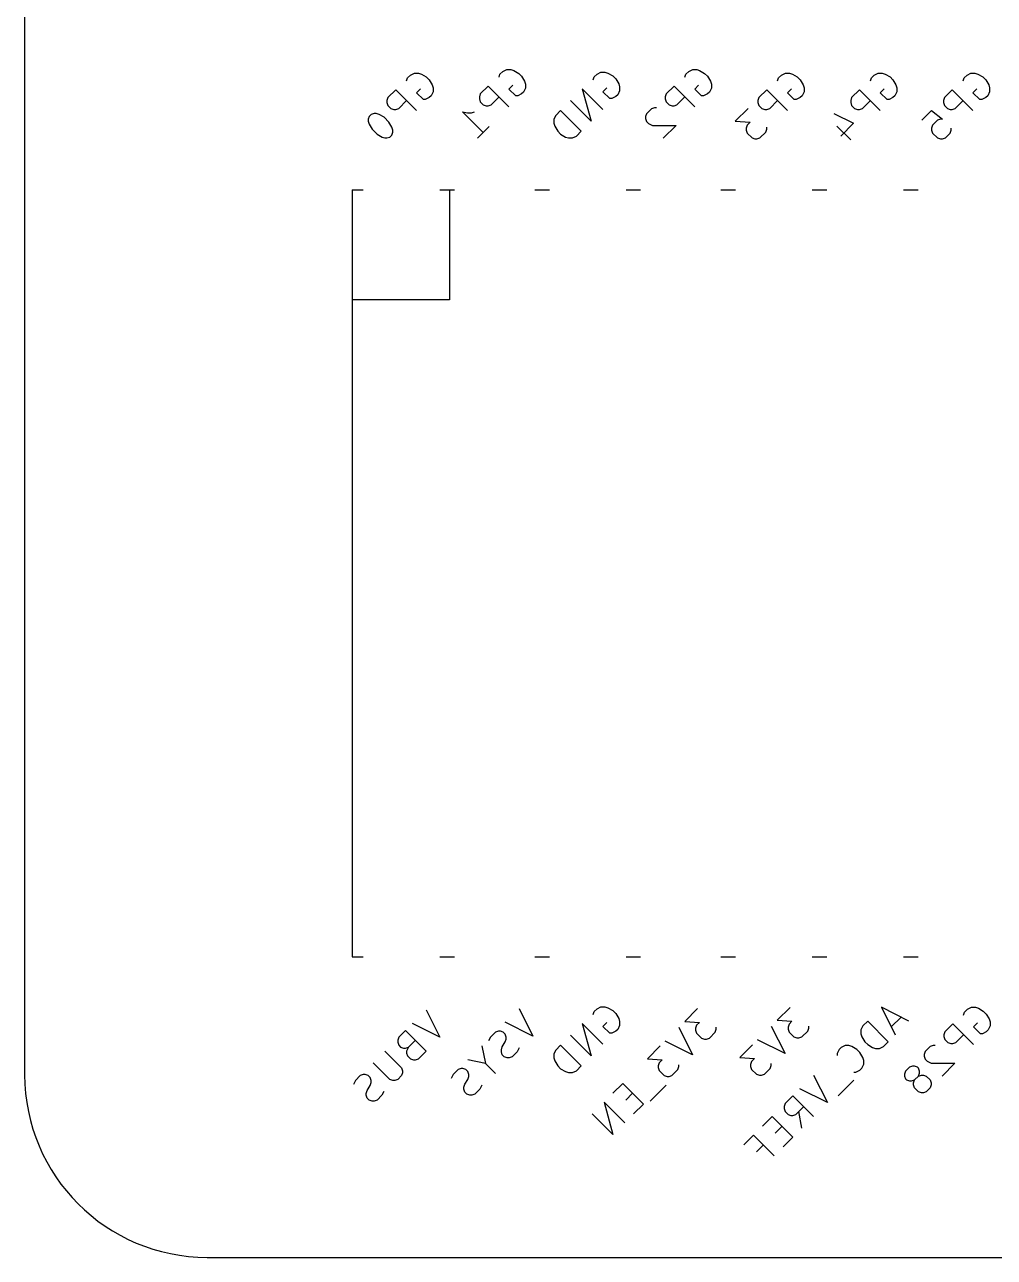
# Model space of a CAD drawing. Extents: x 64 to 386, y -179 to -51.
# Drawn here: x 64.04 to 90.6, y -179.26 to -145.5 of the extents above; entities that cross this region are included whole.
import ezdxf

# ---------------------------------------------------------------- set-up
doc = ezdxf.new("R2010")
doc.units = 0
doc.layers.add('BLACK', color=7, linetype='CONTINUOUS')

msp = doc.modelspace()

# ---------------------------------------------------------------- linework, layer by layer
at = {"layer": 'BLACK', "linetype": 'CONTINUOUS'}
for p, q in [((64.04, -55.51), (64.04, -174.26)), ((74.609, -146.876), (74.7167, -146.823)), ((74.7167, -146.823), (74.8245, -146.823)), ((74.8245, -146.823), (74.9053, -146.85)), ((74.9053, -146.85), (75.04, -146.93)), ((77.0312, -146.938), (77.0582, -146.857)), ((77.0582, -146.857), (77.139, -146.776)), ((77.139, -146.776), (77.2467, -146.723)), ((77.2467, -146.723), (77.3545, -146.723)), ((77.3545, -146.723), (77.4353, -146.75)), ((77.4353, -146.75), (77.57, -146.83)), ((77.57, -146.83), (77.6508, -146.911)), ((79.6351, -146.93), (79.7159, -146.85)), ((79.7159, -146.85), (79.8237, -146.796)), ((79.8237, -146.796), (79.9314, -146.796)), ((79.9314, -146.796), (80.0122, -146.823)), ((80.0122, -146.823), (80.1469, -146.903)), ((82.1212, -146.938), (82.1482, -146.857)), ((82.1482, -146.857), (82.229, -146.776)), ((82.229, -146.776), (82.3367, -146.723)), ((82.3367, -146.723), (82.4445, -146.723)), ((82.4445, -146.723), (82.5253, -146.75)), ((82.5253, -146.75), (82.66, -146.83)), ((82.66, -146.83), (82.7408, -146.911)), ((84.769, -146.876), (84.8767, -146.823)), ((84.8767, -146.823), (84.9845, -146.823)), ((84.9845, -146.823), (85.0653, -146.85)), ((85.0653, -146.85), (85.2, -146.93)), ((87.309, -146.876), (87.4167, -146.823)), ((87.4167, -146.823), (87.5245, -146.823)), ((87.5245, -146.823), (87.6053, -146.85)), ((87.6053, -146.85), (87.74, -146.93)), ((89.849, -146.876), (89.9567, -146.823)), ((89.9567, -146.823), (90.0645, -146.823)), ((90.0645, -146.823), (90.1453, -146.85)), ((90.1453, -146.85), (90.28, -146.93)), ((74.5012, -147.038), (74.5282, -146.957)), ((74.5282, -146.957), (74.609, -146.876)), ((75.04, -146.93), (75.1208, -147.011)), ((75.1208, -147.011), (75.2016, -147.146)), ((75.2016, -147.146), (75.2285, -147.227)), ((76.7349, -147.181), (76.5194, -147.396)), ((77.3006, -147.746), (76.7349, -147.181)), ((77.3006, -147.261), (77.4083, -147.154)), ((77.6508, -146.911), (77.7316, -147.046)), ((77.7316, -147.046), (77.7585, -147.127)), ((77.7585, -147.127), (77.7585, -147.234)), ((79.6082, -147.011), (79.6351, -146.93)), ((80.1469, -146.903), (80.2277, -146.984)), ((80.2277, -146.984), (80.3085, -147.119)), ((80.3085, -147.119), (80.3355, -147.2)), ((80.3355, -147.2), (80.3355, -147.307)), ((81.8249, -147.181), (81.6094, -147.396)), ((82.3906, -147.746), (81.8249, -147.181)), ((82.3906, -147.261), (82.4983, -147.154)), ((82.7408, -146.911), (82.8216, -147.046)), ((82.8216, -147.046), (82.8485, -147.127)), ((82.8485, -147.127), (82.8485, -147.234)), ((84.6612, -147.038), (84.6882, -146.957)), ((84.6882, -146.957), (84.769, -146.876)), ((85.2, -146.93), (85.2808, -147.011)), ((85.2808, -147.011), (85.3616, -147.146)), ((85.3616, -147.146), (85.3885, -147.227)), ((87.2012, -147.038), (87.2282, -146.957)), ((87.2282, -146.957), (87.309, -146.876)), ((87.74, -146.93), (87.8208, -147.011)), ((87.8208, -147.011), (87.9016, -147.146)), ((87.9016, -147.146), (87.9285, -147.227)), ((89.7412, -147.038), (89.7682, -146.957)), ((89.7682, -146.957), (89.849, -146.876)), ((90.28, -146.93), (90.3608, -147.011)), ((90.3608, -147.011), (90.4416, -147.146)), ((90.4416, -147.146), (90.4685, -147.227)), ((73.9894, -147.496), (73.9625, -147.577)), ((74.2049, -147.281), (73.9894, -147.496)), ((74.7706, -147.846), (74.2049, -147.281)), ((74.7706, -147.361), (74.8783, -147.254)), ((74.9592, -147.55), (74.7706, -147.361)), ((75.1208, -147.496), (75.013, -147.55)), ((75.1747, -147.442), (75.1208, -147.496)), ((75.2285, -147.334), (75.1747, -147.442)), ((75.2285, -147.227), (75.2285, -147.334)), ((76.5194, -147.396), (76.4925, -147.477)), ((76.4925, -147.477), (76.4925, -147.531)), ((76.4925, -147.531), (76.5194, -147.612)), ((76.8157, -147.692), (77.0312, -147.477)), ((77.4892, -147.45), (77.3006, -147.261)), ((77.543, -147.45), (77.4892, -147.45)), ((77.6508, -147.396), (77.543, -147.45)), ((77.7047, -147.342), (77.6508, -147.396)), ((77.7585, -147.234), (77.7047, -147.342)), ((79.8775, -147.819), (79.3118, -147.254)), ((79.3118, -147.254), (79.5543, -148.143)), ((79.8775, -147.334), (79.9853, -147.227)), ((80.0661, -147.523), (79.8775, -147.334)), ((80.12, -147.523), (80.0661, -147.523)), ((80.2277, -147.469), (80.12, -147.523)), ((80.2816, -147.415), (80.2277, -147.469)), ((80.3355, -147.307), (80.2816, -147.415)), ((81.6094, -147.396), (81.5825, -147.477)), ((81.5825, -147.477), (81.5825, -147.531)), ((81.5825, -147.531), (81.6094, -147.612)), ((81.9057, -147.692), (82.1212, -147.477)), ((82.5792, -147.45), (82.3906, -147.261)), ((82.633, -147.45), (82.5792, -147.45)), ((82.7408, -147.396), (82.633, -147.45)), ((82.7947, -147.342), (82.7408, -147.396)), ((82.8485, -147.234), (82.7947, -147.342)), ((84.1494, -147.496), (84.1225, -147.577)), ((84.3649, -147.281), (84.1494, -147.496)), ((84.9306, -147.846), (84.3649, -147.281)), ((84.9306, -147.361), (85.0383, -147.254)), ((85.1192, -147.55), (84.9306, -147.361)), ((85.2808, -147.496), (85.173, -147.55)), ((85.3347, -147.442), (85.2808, -147.496)), ((85.3885, -147.334), (85.3347, -147.442)), ((85.3885, -147.227), (85.3885, -147.334)), ((86.6894, -147.496), (86.6625, -147.577)), ((86.9049, -147.281), (86.6894, -147.496)), ((87.4706, -147.846), (86.9049, -147.281)), ((87.4706, -147.361), (87.5783, -147.254)), ((87.6592, -147.55), (87.4706, -147.361)), ((87.8208, -147.496), (87.713, -147.55)), ((87.8747, -147.442), (87.8208, -147.496)), ((87.9285, -147.334), (87.8747, -147.442)), ((87.9285, -147.227), (87.9285, -147.334)), ((89.2294, -147.496), (89.2025, -147.577)), ((89.4449, -147.281), (89.2294, -147.496)), ((90.0106, -147.846), (89.4449, -147.281)), ((90.0106, -147.361), (90.1183, -147.254)), ((90.1992, -147.55), (90.0106, -147.361)), ((90.3608, -147.496), (90.253, -147.55)), ((90.4147, -147.442), (90.3608, -147.496)), ((90.4685, -147.334), (90.4147, -147.442)), ((90.4685, -147.227), (90.4685, -147.334)), ((73.9625, -147.577), (73.9625, -147.631)), ((73.9625, -147.631), (73.9894, -147.712)), ((73.9894, -147.712), (74.0702, -147.792)), ((74.0702, -147.792), (74.151, -147.819)), ((74.151, -147.819), (74.2049, -147.819)), ((74.2049, -147.819), (74.2857, -147.792)), ((74.2857, -147.792), (74.5012, -147.577)), ((75.013, -147.55), (74.9592, -147.55)), ((76.6002, -148.447), (76.0345, -147.881)), ((76.0345, -147.881), (76.1692, -147.908)), ((76.277, -147.908), (76.3578, -147.881)), ((76.5194, -147.612), (76.6002, -147.692)), ((76.6002, -147.692), (76.681, -147.719)), ((76.681, -147.719), (76.7349, -147.719)), ((76.7349, -147.719), (76.8157, -147.692)), ((78.7192, -147.846), (78.5845, -147.981)), ((79.2849, -148.412), (78.7192, -147.846)), ((79.5543, -148.143), (78.9886, -147.577)), ((81.2053, -147.8), (81.0707, -147.935)), ((81.2862, -147.773), (81.2053, -147.8)), ((81.34, -147.773), (81.2862, -147.773)), ((81.6094, -147.612), (81.6902, -147.692)), ((81.6902, -147.692), (81.771, -147.719)), ((81.771, -147.719), (81.8249, -147.719)), ((81.8249, -147.719), (81.9057, -147.692)), ((83.8531, -147.792), (83.5029, -148.143)), ((84.1225, -147.577), (84.1225, -147.631)), ((84.1225, -147.631), (84.1494, -147.712)), ((84.1494, -147.712), (84.2302, -147.792)), ((84.2302, -147.792), (84.311, -147.819)), ((84.311, -147.819), (84.3649, -147.819)), ((84.3649, -147.819), (84.4457, -147.792)), ((84.4457, -147.792), (84.6612, -147.577)), ((85.173, -147.55), (85.1192, -147.55)), ((86.6625, -147.577), (86.6625, -147.631)), ((86.6625, -147.631), (86.6894, -147.712)), ((86.6894, -147.712), (86.7702, -147.792)), ((86.7702, -147.792), (86.851, -147.819)), ((86.851, -147.819), (86.9049, -147.819)), ((86.9049, -147.819), (86.9857, -147.792)), ((86.9857, -147.792), (87.2012, -147.577)), ((87.713, -147.55), (87.6592, -147.55)), ((88.6098, -148.116), (88.8792, -147.846)), ((88.8792, -147.846), (89.1755, -148.089)), ((89.2025, -147.577), (89.2025, -147.631)), ((89.2025, -147.631), (89.2294, -147.712)), ((89.2294, -147.712), (89.3102, -147.792)), ((89.3102, -147.792), (89.391, -147.819)), ((89.391, -147.819), (89.4449, -147.819)), ((89.4449, -147.819), (89.5257, -147.792)), ((89.5257, -147.792), (89.7412, -147.577)), ((90.253, -147.55), (90.1992, -147.55)), ((73.4776, -148.008), (73.4507, -148.089)), ((73.4507, -148.089), (73.4507, -148.143)), ((73.4507, -148.143), (73.4776, -148.223)), ((73.5315, -147.954), (73.4776, -148.008)), ((73.6123, -147.927), (73.5315, -147.954)), ((73.6662, -147.927), (73.6123, -147.927)), ((73.747, -147.954), (73.6662, -147.927)), ((73.8817, -148.035), (73.747, -147.954)), ((74.0163, -148.169), (73.8817, -148.035)), ((74.0972, -148.304), (74.0163, -148.169)), ((76.1692, -147.908), (76.277, -147.908)), ((78.5845, -147.981), (78.5307, -148.089)), ((78.5307, -148.089), (78.5307, -148.196)), ((78.5307, -148.196), (78.5576, -148.277)), ((81.0707, -147.935), (81.0437, -148.016)), ((81.0437, -148.016), (81.0437, -148.069)), ((81.0437, -148.069), (81.0707, -148.15)), ((81.0707, -148.15), (81.1245, -148.204)), ((81.1245, -148.204), (81.2323, -148.258)), ((83.5029, -148.143), (83.907, -148.169)), ((83.907, -148.169), (83.8262, -148.25)), ((86.2045, -147.927), (86.7433, -148.196)), ((86.7433, -148.196), (86.3931, -148.547)), ((89.0408, -148.116), (88.9062, -148.25)), ((89.1217, -148.089), (89.0408, -148.116)), ((89.1755, -148.089), (89.1217, -148.089)), ((73.4776, -148.223), (73.5584, -148.358)), ((73.5584, -148.358), (73.6931, -148.493)), ((73.6931, -148.493), (73.8278, -148.574)), ((74.0433, -148.574), (74.0972, -148.52)), ((74.1241, -148.385), (74.0972, -148.304)), ((74.0972, -148.52), (74.1241, -148.439)), ((74.1241, -148.439), (74.1241, -148.385)), ((76.4386, -148.608), (76.7618, -148.285)), ((78.5576, -148.277), (78.6384, -148.412)), ((78.6384, -148.412), (78.7192, -148.493)), ((78.7192, -148.493), (78.8539, -148.574)), ((79.0425, -148.6), (79.1502, -148.547)), ((79.1502, -148.547), (79.2849, -148.412)), ((81.2323, -148.258), (81.8788, -148.258)), ((81.8788, -148.258), (81.5286, -148.608)), ((83.8262, -148.25), (83.7992, -148.331)), ((83.7992, -148.331), (83.7992, -148.385)), ((83.7992, -148.385), (83.8262, -148.466)), ((83.8262, -148.466), (83.9608, -148.6)), ((84.1763, -148.6), (84.338, -148.439)), ((84.338, -148.439), (84.3649, -148.358)), ((84.3649, -148.358), (84.3649, -148.304)), ((86.2853, -148.277), (86.6625, -148.654)), ((88.9062, -148.25), (88.8792, -148.331)), ((88.8792, -148.331), (88.8792, -148.385)), ((88.8792, -148.385), (88.9062, -148.466)), ((88.9062, -148.466), (89.0408, -148.6)), ((89.2563, -148.6), (89.391, -148.466)), ((89.391, -148.466), (89.418, -148.385)), ((89.418, -148.385), (89.418, -148.331)), ((73.8278, -148.574), (73.9086, -148.6)), ((73.9086, -148.6), (73.9625, -148.6)), ((73.9625, -148.6), (74.0433, -148.574)), ((78.8539, -148.574), (78.9347, -148.6)), ((78.9347, -148.6), (79.0425, -148.6)), ((83.9608, -148.6), (84.0417, -148.627)), ((84.0417, -148.627), (84.0955, -148.627)), ((84.0955, -148.627), (84.1763, -148.6)), ((89.0408, -148.6), (89.1217, -148.627)), ((89.1217, -148.627), (89.1755, -148.627)), ((89.1755, -148.627), (89.2563, -148.6)), ((73.01, -150.025), (73.01, -171.025)), ((73.01, -150.025), (73.31, -150.025)), ((75.41, -150.025), (75.81, -150.025)), ((75.677, -150.025), (75.677, -153.032)), ((78.01, -150.025), (78.41, -150.025)), ((80.51, -150.025), (80.91, -150.025)), ((83.11, -150.025), (83.51, -150.025)), ((85.61, -150.025), (86.01, -150.025)), ((88.11, -150.025), (88.51, -150.025)), ((75.677, -153.032), (73.01, -153.032)), ((73.01, -171.025), (73.31, -171.025)), ((75.41, -171.025), (75.81, -171.025)), ((78.01, -171.025), (78.41, -171.025)), ((80.51, -171.025), (80.91, -171.025)), ((83.11, -171.025), (83.51, -171.025)), ((85.61, -171.025), (86.01, -171.025)), ((88.11, -171.025), (88.51, -171.025)), ((75.0373, -172.478), (75.4144, -173.232)), ((77.58, -172.445), (77.9571, -173.2)), ((79.6082, -172.611), (79.6351, -172.53)), ((79.6351, -172.53), (79.7159, -172.45)), ((79.7159, -172.45), (79.8237, -172.396)), ((79.8237, -172.396), (79.9314, -172.396)), ((79.9314, -172.396), (80.0122, -172.423)), ((80.0122, -172.423), (80.1469, -172.503)), ((80.1469, -172.503), (80.2277, -172.584)), ((82.4683, -172.447), (82.1181, -172.797)), ((85.0006, -172.415), (84.6504, -172.765)), ((88.2593, -172.788), (87.505, -172.41)), ((87.505, -172.41), (87.8821, -173.165)), ((89.7835, -172.542), (89.8643, -172.461)), ((89.8643, -172.461), (89.9721, -172.407)), ((89.9721, -172.407), (90.0798, -172.407)), ((90.0798, -172.407), (90.1607, -172.434)), ((90.1607, -172.434), (90.2953, -172.515)), ((90.2953, -172.515), (90.3762, -172.596)), ((75.4144, -173.232), (74.6602, -172.855)), ((77.9571, -173.2), (77.2028, -172.823)), ((79.8775, -173.419), (79.3118, -172.854)), ((79.3118, -172.854), (79.5543, -173.743)), ((79.8775, -172.934), (79.9853, -172.827)), ((80.2277, -172.584), (80.3085, -172.719)), ((80.3085, -172.719), (80.3355, -172.8)), ((80.3355, -172.8), (80.3355, -172.907)), ((82.1181, -172.797), (82.5222, -172.824)), ((82.5222, -172.824), (82.4414, -172.905)), ((84.6504, -172.765), (85.0545, -172.792)), ((85.0545, -172.792), (84.9737, -172.873)), ((87.1279, -172.788), (86.9932, -172.922)), ((87.6936, -173.353), (87.1279, -172.788)), ((88.0438, -172.68), (87.7744, -172.949)), ((89.4603, -172.865), (89.2448, -173.081)), ((90.026, -173.431), (89.4603, -172.865)), ((89.7566, -172.623), (89.7835, -172.542)), ((90.026, -172.946), (90.1337, -172.838)), ((90.3762, -172.596), (90.457, -172.73)), ((90.457, -172.73), (90.4839, -172.811)), ((90.4839, -172.811), (90.4839, -172.919)), ((74.4716, -173.044), (74.2831, -173.232)), ((75.0373, -173.609), (74.4716, -173.044)), ((76.9335, -173.092), (76.7988, -173.227)), ((77.0143, -173.065), (76.9335, -173.092)), ((77.0682, -173.065), (77.0143, -173.065)), ((77.149, -173.092), (77.0682, -173.065)), ((77.2028, -173.146), (77.149, -173.092)), ((77.2298, -173.227), (77.2028, -173.146)), ((79.5543, -173.743), (78.9886, -173.177)), ((80.0661, -173.123), (79.8775, -172.934)), ((80.12, -173.123), (80.0661, -173.123)), ((80.2277, -173.069), (80.12, -173.123)), ((80.2816, -173.015), (80.2277, -173.069)), ((80.3355, -172.907), (80.2816, -173.015)), ((81.9565, -172.959), (82.3336, -173.713)), ((82.4414, -172.905), (82.4144, -172.986)), ((82.4144, -172.986), (82.4144, -173.04)), ((82.4144, -173.04), (82.4414, -173.121)), ((82.4414, -173.121), (82.5761, -173.255)), ((82.7916, -173.255), (82.9532, -173.094)), ((82.9532, -173.094), (82.9801, -173.013)), ((82.9801, -173.013), (82.9801, -172.959)), ((84.4888, -172.927), (84.8659, -173.681)), ((84.9737, -172.873), (84.9467, -172.954)), ((84.9467, -172.954), (84.9467, -173.007)), ((84.9467, -173.007), (84.9737, -173.088)), ((84.9737, -173.088), (85.1083, -173.223)), ((85.3238, -173.223), (85.4855, -173.061)), ((85.4855, -173.061), (85.5124, -172.981)), ((85.5124, -172.981), (85.5124, -172.927)), ((86.9932, -172.922), (86.9393, -173.03)), ((86.9393, -173.03), (86.9393, -173.138)), ((86.9393, -173.138), (86.9663, -173.219)), ((89.2448, -173.081), (89.2178, -173.161)), ((89.2178, -173.161), (89.2178, -173.215)), ((89.5411, -173.377), (89.7566, -173.161)), ((90.2145, -173.135), (90.026, -172.946)), ((90.2684, -173.135), (90.2145, -173.135)), ((90.3762, -173.081), (90.2684, -173.135)), ((90.43, -173.027), (90.3762, -173.081)), ((90.4839, -172.919), (90.43, -173.027)), ((74.2831, -173.232), (74.2561, -173.313)), ((74.2561, -173.313), (74.2561, -173.367)), ((74.2561, -173.367), (74.2831, -173.448)), ((74.2831, -173.448), (74.3369, -173.502)), ((74.3369, -173.502), (74.4177, -173.529)), ((74.4177, -173.529), (74.4716, -173.529)), ((74.4716, -173.529), (74.5524, -173.502)), ((74.5524, -173.502), (74.4986, -173.609)), ((74.5524, -173.502), (74.741, -173.313)), ((76.5563, -173.469), (76.6641, -173.954)), ((76.7988, -173.227), (76.7449, -173.334)), ((77.0951, -173.577), (77.122, -173.496)), ((77.122, -173.496), (77.2028, -173.361)), ((77.2028, -173.361), (77.2298, -173.281)), ((77.2298, -173.281), (77.2298, -173.227)), ((77.58, -173.523), (77.5261, -173.631)), ((78.7192, -173.446), (78.5845, -173.581)), ((79.2849, -174.012), (78.7192, -173.446)), ((81.4447, -173.471), (81.0945, -173.821)), ((82.3336, -173.713), (81.5794, -173.336)), ((82.5761, -173.255), (82.6569, -173.282)), ((82.6569, -173.282), (82.7107, -173.282)), ((82.7107, -173.282), (82.7916, -173.255)), ((83.977, -173.438), (83.6268, -173.789)), ((84.8659, -173.681), (84.1117, -173.304)), ((85.1083, -173.223), (85.1892, -173.25)), ((85.1892, -173.25), (85.243, -173.25)), ((85.243, -173.25), (85.3238, -173.223)), ((86.4006, -173.515), (86.3467, -173.569)), ((86.5083, -173.461), (86.4006, -173.515)), ((86.6161, -173.461), (86.5083, -173.461)), ((86.6969, -173.488), (86.6161, -173.461)), ((86.8316, -173.569), (86.6969, -173.488)), ((86.9663, -173.219), (87.0471, -173.353)), ((87.0471, -173.353), (87.1279, -173.434)), ((87.1279, -173.434), (87.2626, -173.515)), ((87.2626, -173.515), (87.3434, -173.542)), ((87.3434, -173.542), (87.4511, -173.542)), ((87.4511, -173.542), (87.5589, -173.488)), ((87.5589, -173.488), (87.6936, -173.353)), ((88.8407, -173.485), (88.706, -173.619)), ((88.9215, -173.458), (88.8407, -173.485)), ((88.9754, -173.458), (88.9215, -173.458)), ((89.2178, -173.215), (89.2448, -173.296)), ((89.2448, -173.296), (89.3256, -173.377)), ((89.3256, -173.377), (89.4064, -173.404)), ((89.4064, -173.404), (89.4603, -173.404)), ((89.4603, -173.404), (89.5411, -173.377)), ((73.9059, -173.609), (74.3639, -174.067)), ((74.4986, -173.609), (74.4986, -173.663)), ((74.4986, -173.663), (74.5255, -173.744)), ((74.5255, -173.744), (74.6063, -173.825)), ((74.6063, -173.825), (74.6871, -173.852)), ((74.6871, -173.852), (74.741, -173.852)), ((74.741, -173.852), (74.8218, -173.825)), ((74.8218, -173.825), (75.0373, -173.609)), ((76.6641, -173.954), (76.1792, -173.846)), ((77.0951, -173.631), (77.0951, -173.577)), ((77.122, -173.712), (77.0951, -173.631)), ((77.1759, -173.765), (77.122, -173.712)), ((77.2567, -173.792), (77.1759, -173.765)), ((77.3106, -173.792), (77.2567, -173.792)), ((77.3914, -173.765), (77.3106, -173.792)), ((77.5261, -173.631), (77.3914, -173.765)), ((78.5845, -173.581), (78.5307, -173.689)), ((78.5307, -173.689), (78.5307, -173.796)), ((78.5307, -173.796), (78.5576, -173.877)), ((78.5576, -173.877), (78.6384, -174.012)), ((81.0945, -173.821), (81.4986, -173.848)), ((81.4986, -173.848), (81.4177, -173.929)), ((83.6268, -173.789), (84.0308, -173.816)), ((84.0308, -173.816), (83.95, -173.896)), ((86.3467, -173.569), (86.2928, -173.676)), ((86.2928, -173.676), (86.2928, -173.73)), ((86.9124, -173.65), (86.8316, -173.569)), ((86.9932, -173.784), (86.9124, -173.65)), ((87.0202, -173.865), (86.9932, -173.784)), ((87.0202, -173.973), (87.0202, -173.865)), ((88.706, -173.619), (88.6791, -173.7)), ((88.6791, -173.7), (88.6791, -173.754)), ((88.6791, -173.754), (88.706, -173.835)), ((88.706, -173.835), (88.7599, -173.889)), ((74.0406, -174.391), (73.5827, -173.933)), ((74.3639, -174.067), (74.3908, -174.148)), ((74.3908, -174.202), (74.3639, -174.283)), ((74.3908, -174.148), (74.3908, -174.202)), ((75.9098, -174.116), (75.7752, -174.25)), ((75.9907, -174.089), (75.9098, -174.116)), ((76.0445, -174.089), (75.9907, -174.089)), ((76.1253, -174.116), (76.0445, -174.089)), ((76.1792, -174.169), (76.1253, -174.116)), ((76.2062, -174.25), (76.1792, -174.169)), ((76.6641, -173.954), (76.9335, -174.223)), ((78.6384, -174.012), (78.7192, -174.093)), ((78.7192, -174.093), (78.8539, -174.174)), ((78.8539, -174.174), (78.9347, -174.2)), ((78.9347, -174.2), (79.0425, -174.2)), ((79.0425, -174.2), (79.1502, -174.147)), ((79.1502, -174.147), (79.2849, -174.012)), ((81.4177, -173.929), (81.3908, -174.01)), ((81.3908, -174.01), (81.3908, -174.063)), ((81.3908, -174.063), (81.4177, -174.144)), ((81.4177, -174.144), (81.5524, -174.279)), ((81.7679, -174.279), (81.9296, -174.117)), ((81.9296, -174.117), (81.9565, -174.036)), ((81.9565, -174.036), (81.9565, -173.983)), ((83.95, -173.896), (83.9231, -173.977)), ((83.9231, -173.977), (83.9231, -174.031)), ((83.9231, -174.031), (83.95, -174.112)), ((83.95, -174.112), (84.0847, -174.247)), ((84.3002, -174.247), (84.4618, -174.085)), ((84.4618, -174.085), (84.4888, -174.004)), ((84.4888, -174.004), (84.4888, -173.95)), ((86.7508, -174.188), (86.8047, -174.188)), ((86.8047, -174.188), (86.9124, -174.134)), ((86.9124, -174.134), (86.9663, -174.081)), ((86.9663, -174.081), (87.0202, -173.973)), ((88.1673, -174.158), (88.1403, -174.239)), ((88.275, -174.05), (88.1673, -174.158)), ((88.3558, -174.023), (88.275, -174.05)), ((88.4097, -174.023), (88.3558, -174.023)), ((88.4905, -174.05), (88.4097, -174.023)), ((88.5175, -174.077), (88.4905, -174.05)), ((88.5444, -174.158), (88.5175, -174.077)), ((88.5175, -174.293), (88.5444, -174.212)), ((88.5444, -174.212), (88.5444, -174.158)), ((88.7599, -173.889), (88.8677, -173.943)), ((88.8677, -173.943), (89.5142, -173.943)), ((89.5142, -173.943), (89.164, -174.293)), ((73.0978, -174.418), (73.0439, -174.525)), ((73.2325, -174.283), (73.0978, -174.418)), ((73.3133, -174.256), (73.2325, -174.283)), ((73.3672, -174.256), (73.3133, -174.256)), ((73.448, -174.283), (73.3672, -174.256)), ((73.4211, -174.687), (73.5019, -174.552)), ((73.5019, -174.337), (73.448, -174.283)), ((73.5288, -174.418), (73.5019, -174.337)), ((73.5019, -174.552), (73.5288, -174.471)), ((73.5288, -174.471), (73.5288, -174.418)), ((74.1214, -174.418), (74.0406, -174.391)), ((74.1753, -174.418), (74.1214, -174.418)), ((74.2561, -174.391), (74.1753, -174.418)), ((74.3639, -174.283), (74.2561, -174.391)), ((75.7752, -174.25), (75.7213, -174.358)), ((76.0715, -174.6), (76.0984, -174.52)), ((76.0984, -174.52), (76.1792, -174.385)), ((76.1792, -174.385), (76.2062, -174.304)), ((76.2062, -174.304), (76.2062, -174.25)), ((76.5563, -174.547), (76.5025, -174.654)), ((80.4211, -174.494), (80.1517, -174.764)), ((80.9868, -175.06), (80.4211, -174.494)), ((81.6063, -174.548), (81.1753, -174.979)), ((81.5524, -174.279), (81.6332, -174.306)), ((81.6332, -174.306), (81.6871, -174.306)), ((81.6871, -174.306), (81.7679, -174.279)), ((84.0847, -174.247), (84.1655, -174.274)), ((84.1655, -174.274), (84.2194, -174.274)), ((84.2194, -174.274), (84.3002, -174.247)), ((85.6463, -174.269), (86.0235, -175.023)), ((86.7508, -174.404), (86.3198, -174.835)), ((88.1403, -174.239), (88.1403, -174.293)), ((88.1403, -174.293), (88.1673, -174.374)), ((88.1673, -174.374), (88.1942, -174.401)), ((88.1942, -174.401), (88.275, -174.428)), ((88.275, -174.428), (88.3289, -174.428)), ((88.3289, -174.428), (88.4097, -174.401)), ((88.3828, -174.481), (88.4097, -174.401)), ((88.3828, -174.535), (88.3828, -174.481)), ((88.4097, -174.616), (88.3828, -174.535)), ((88.4097, -174.401), (88.5175, -174.293)), ((88.5175, -174.293), (88.5983, -174.266)), ((88.5983, -174.266), (88.6522, -174.266)), ((88.6522, -174.266), (88.733, -174.293)), ((88.733, -174.293), (88.8407, -174.401)), ((88.8407, -174.401), (88.8677, -174.481)), ((88.8677, -174.535), (88.8407, -174.616)), ((88.8677, -174.481), (88.8677, -174.535)), ((73.3941, -174.768), (73.4211, -174.687)), ((73.3941, -174.822), (73.3941, -174.768)), ((73.4211, -174.902), (73.3941, -174.822)), ((73.8251, -174.822), (73.6904, -174.956)), ((73.879, -174.714), (73.8251, -174.822)), ((76.0715, -174.654), (76.0715, -174.6)), ((76.0984, -174.735), (76.0715, -174.654)), ((76.1523, -174.789), (76.0984, -174.735)), ((76.2331, -174.816), (76.1523, -174.789)), ((76.287, -174.816), (76.2331, -174.816)), ((76.3678, -174.789), (76.287, -174.816)), ((76.5025, -174.654), (76.3678, -174.789)), ((80.6904, -174.764), (80.5019, -174.952)), ((85.0807, -174.835), (84.8652, -175.05)), ((85.6463, -175.4), (85.0807, -174.835)), ((86.0235, -175.023), (85.2692, -174.646)), ((88.5175, -174.724), (88.4097, -174.616)), ((88.5983, -174.751), (88.5175, -174.724)), ((88.6522, -174.751), (88.5983, -174.751)), ((88.733, -174.724), (88.6522, -174.751)), ((88.8407, -174.616), (88.733, -174.724)), ((73.4749, -174.956), (73.4211, -174.902)), ((73.5558, -174.983), (73.4749, -174.956)), ((73.6096, -174.983), (73.5558, -174.983)), ((73.6904, -174.956), (73.6096, -174.983)), ((80.4749, -175.572), (79.9093, -175.006)), ((79.9093, -175.006), (80.1517, -175.895)), ((80.7174, -175.329), (80.9868, -175.06)), ((84.8652, -175.05), (84.8382, -175.131)), ((84.8382, -175.131), (84.8382, -175.185)), ((84.8382, -175.185), (84.8652, -175.266)), ((85.1615, -175.347), (85.377, -175.131)), ((80.1517, -175.895), (79.586, -175.329)), ((84.515, -175.4), (84.2456, -175.67)), ((85.0807, -175.966), (84.515, -175.4)), ((84.8652, -175.266), (84.946, -175.347)), ((84.946, -175.347), (85.0268, -175.374)), ((85.0268, -175.374), (85.0807, -175.374)), ((85.0807, -175.374), (85.1615, -175.347)), ((85.3231, -175.724), (85.2423, -175.266)), ((84.7843, -175.67), (84.5958, -175.858)), ((84.0032, -175.912), (83.7338, -176.182)), ((84.5688, -176.478), (84.0032, -175.912)), ((84.084, -176.37), (84.2725, -176.182)), ((84.8113, -176.236), (85.0807, -175.966)), ((69.04, -179.26), (380.87, -179.26))]:
    msp.add_line(p, q, dxfattribs=at)
at = {"layer": 'BLACK'}
msp.add_arc((69.04, -174.26), 5, -180, -90, dxfattribs=at)

doc.saveas('drawing.dxf')
